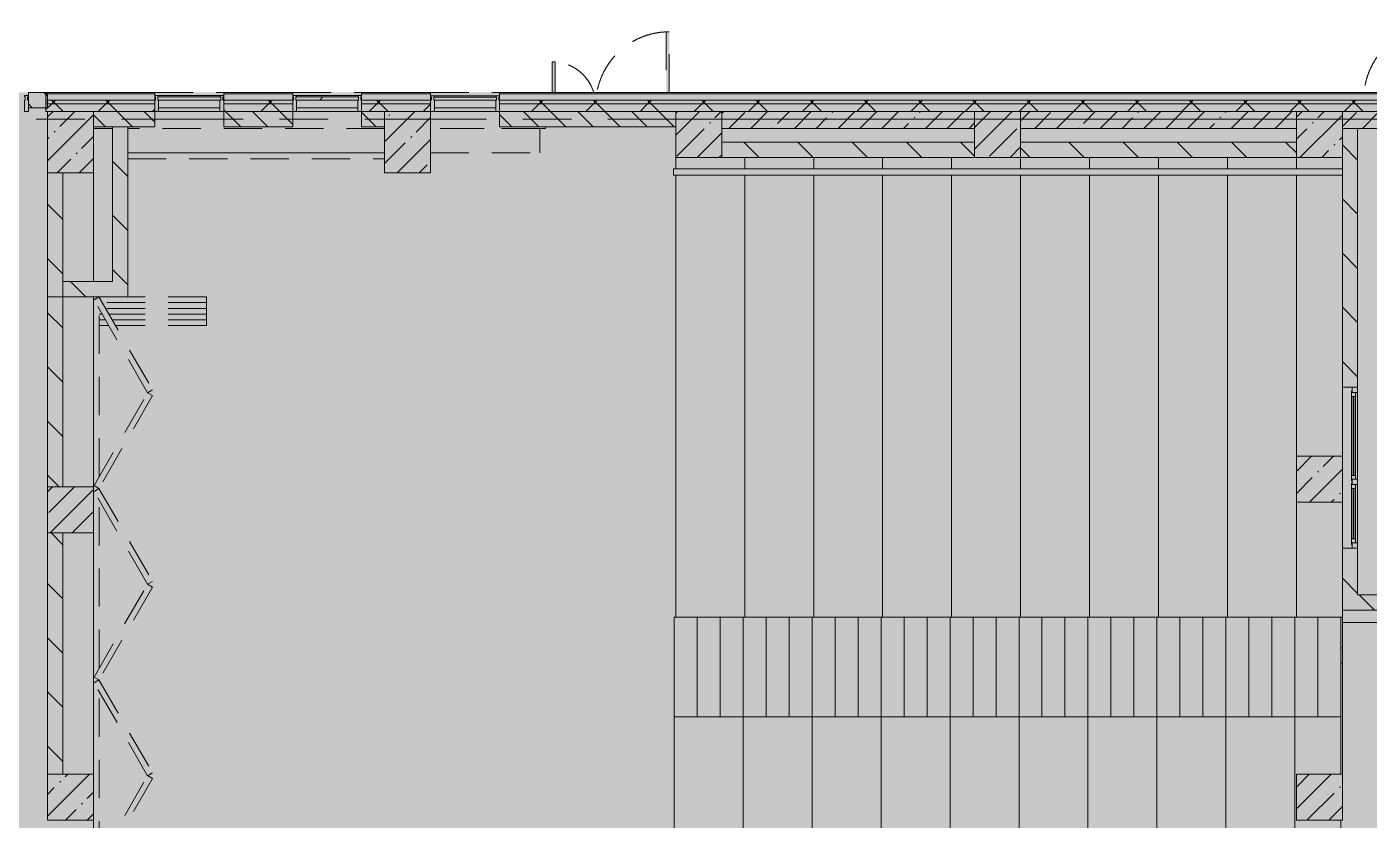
# Model space of a CAD drawing. Header units: millimetres. Extents: x -2911 to 185522, y -8553 to 29000.
# Drawn here: x 71953 to 89472, y 17850 to 28205 of the extents above; entities that cross this region are included whole.
import ezdxf

# ---------------------------------------------------------------- set-up
doc = ezdxf.new("R2010")
doc.units = ezdxf.units.MM
doc.linetypes.add('200_ШТРИХ__ш1_п0_6_', pattern=[800, 500, -300])
doc.linetypes.add('Осевая', pattern=[3175, 635, -476.25, 1587.5, -476.25])
doc.layers.add('A-DETL-GENF-1', color=7, linetype='Continuous', lineweight=9, true_color=0xc0c0c0, transparency=0.4)
for name, color, linetype, lineweight in [('A-DETL-MBND-1', 7, '200_ШТРИХ__ш1_п0_6_', 9), ('A-GLAZ-CURT-3', 7, 'Continuous', 5), ('A-WALL-4', 7, 'Continuous', 5), ('I-WALL-3', 7, 'Continuous', 5), ('S-COLS-2', 7, 'Continuous', 5), ('Оси', 7, 'Continuous', 9), ('Оси-2', 7, 'Осевая', 9)]:
    doc.layers.add(name, color=color, linetype=linetype, lineweight=lineweight)
for name, color, linetype, lineweight, true_color in [('A-FLOR-1', 7, 'Continuous', 5, 0xb7b7b7), ('A-GLAZ-3', 7, 'Continuous', 5, 0x737373), ('A-GLAZ-CURT-2', 7, 'Continuous', 5, 0x737373), ('A-GLAZ-CWMG-2', 7, 'Continuous', 5, 0x737373), ('A-WALL-5', 7, 'Continuous', 9, 0x737373), ('A-WALL-6', 7, 'Continuous', 5, 0x737373), ('I-WALL-4', 7, 'Continuous', 5, 0x737373), ('S-COLS-1', 7, 'Continuous', 5, 0x737373), ('S-STRS-4', 7, 'Continuous', 5, 0x737373)]:
    doc.layers.add(name, color=color, linetype=linetype, lineweight=lineweight, true_color=true_color)
pattern_1 = [(45, (58512.3, 0), (-353.5534, 353.5534), []), (135, (58512.3, 0), (-353.5534, -353.5534), [])]
pattern_2 = [(135, (58512.32, 0), (-176.7767, -176.7767), [])]
pattern_3 = [(135, (58512.3, 0), (-353.5534, -353.5534), [])]

# ---------------------------------------------------------------- blocks, each defined once
blk = doc.blocks.new('BSC_Колонна _Прямоугольная - 600х800-24078684-2_7_1_птичка')
at = {"layer": 'S-COLS-2'}
h = blk.add_hatch(dxfattribs=at)
h.set_pattern_fill('FP_84', color=256, style=0, pattern_type=2)
h.set_pattern_definition([(45, (-14010, -26700), (-285.123, 285.123), []), (45, (-13724.88, -26700), (-285.123, 285.123), [504.031, -100.806, 16.764, -84.042])])
h.paths.add_polyline_path([(300, -400), (300, 400), (-300, 400), (-300, -400)])
at = {"layer": 'S-COLS-1'}
for p, q in [((300, 400), (-300, 400)), ((-300, 400), (-300, -400)), ((300, -400), (300, 400)), ((-300, -400), (300, -400))]:
    blk.add_line(p, q, dxfattribs=at)
blk = doc.blocks.new('BSC_Колонна _Прямоугольная - 600х600-23295697-2_7_1_птичка')
at = {"layer": 'S-COLS-2'}
h = blk.add_hatch(dxfattribs=at)
h.set_pattern_fill('FP_87', color=256, style=0, pattern_type=2)
h.set_pattern_definition([(45, (-14010, -18150), (-285.123, 285.123), []), (45, (-13724.88, -18150), (-285.123, 285.123), [504.031, -100.806, 16.764, -84.042])])
h.paths.add_polyline_path([(-300, -300), (300, -300), (300, 300), (-300, 300), (-300, -26)])
at = {"layer": 'S-COLS-1'}
for p, q in [((300, 300), (-300, 300)), ((-300, 300), (-300, -300)), ((300, -300), (300, 300)), ((-300, -300), (300, -300))]:
    blk.add_line(p, q, dxfattribs=at)
blk = doc.blocks.new('BSC_Колонна _Прямоугольная - 600х600-V79-2_7_1_птичка')
at = {"layer": 'S-COLS-2'}
h = blk.add_hatch(dxfattribs=at)
h.set_pattern_fill('FP_88', color=256, style=0, pattern_type=2)
h.set_pattern_definition([(45, (-14010, -21900), (-285.123, 285.123), []), (45, (-13724.88, -21900), (-285.123, 285.123), [504.031, -100.806, 16.764, -84.042])])
h.paths.add_polyline_path([(-300, -300), (300, -300), (300, 300), (-300, 300)])
at = {"layer": 'S-COLS-1'}
for p, q in [((300, 300), (-300, 300)), ((-300, 300), (-300, -300)), ((300, -300), (300, 300)), ((-300, -300), (300, -300))]:
    blk.add_line(p, q, dxfattribs=at)
blk = doc.blocks.new('BSC_Колонна _Прямоугольная - 600х600-V81-2_7_1_птичка')
at = {"layer": 'S-COLS-2'}
h = blk.add_hatch(dxfattribs=at)
h.set_pattern_fill('FP_90', color=256, style=0, pattern_type=2)
h.set_pattern_definition([(45, (-26110, -26800), (-285.123, 285.123), []), (45, (-25824.88, -26800), (-285.123, 285.123), [504.031, -100.806, 16.764, -84.042])])
h.paths.add_polyline_path([(-300, -300), (300, -300), (300, 300), (-300, 300)])
at = {"layer": 'S-COLS-1'}
for p, q in [((300, 300), (-300, 300)), ((-300, 300), (-300, -300)), ((300, -300), (300, 300)), ((-300, -300), (300, -300))]:
    blk.add_line(p, q, dxfattribs=at)
blk = doc.blocks.new('Прямоугольный импост - Импост структурный с накладкой - 190мм-22856075-2_7_1_птичка')
at = {"layer": 'A-GLAZ-CWMG-2'}
for p, q in [((0, 190), (-50, 190)), ((-50, 190), (-50, 40)), ((0, 40), (0, 190)), ((-50, 40), (-40, 40)), ((-40, 0), (-50, 0)), ((-50, 0), (-50, -17)), ((-40, 40), (-40, 0)), ((-10, 0), (-10, 40)), ((-10, 40), (0, 40)), ((0, 0), (-10, 0)), ((0, -17), (0, 0)), ((-50, -17), (0, -17))]:
    blk.add_line(p, q, dxfattribs=at)
blk = doc.blocks.new('Прямоугольный импост - Импост структурный с накладкой - 190мм-V85-2_7_1_птичка')
at = {"layer": 'A-GLAZ-CWMG-2'}
for p, q in [((0, 190), (-50, 190)), ((-50, 190), (-50, 40)), ((0, 40), (0, 188)), ((-50, 40), (-40, 40)), ((-40, 0), (-50, 0)), ((-50, 0), (-50, -17)), ((-40, 40), (-40, 0)), ((-10, 0), (-10, 40)), ((-10, 40), (0, 40)), ((0, 0), (-10, 0)), ((0, -17), (0, 0)), ((-50, -17), (0, -17))]:
    blk.add_line(p, q, dxfattribs=at)
blk = doc.blocks.new('Прямоугольный импост - Импост структурный с накладкой - 190мм-22856073-2_7_1_птичка')
at = {"layer": 'A-GLAZ-CWMG-2'}
for p, q in [((-50, 40), (-50, 190)), ((-50, 190), (0, 190)), ((0, 190), (0, 40)), ((-40, 40), (-50, 40)), ((-50, -17), (-50, 0)), ((-50, 0), (-40, 0)), ((-40, 0), (-40, 40)), ((-10, 40), (-10, 0)), ((0, 40), (-10, 40)), ((-10, 0), (0, 0)), ((0, 0), (0, -17)), ((0, -17), (-50, -17))]:
    blk.add_line(p, q, dxfattribs=at)
blk = doc.blocks.new('Системная панель - Стекло - 40мм-V102-2_7_1_птичка')
at = {"layer": 'A-GLAZ-CURT-3'}
h = blk.add_hatch(dxfattribs=at)
h.set_pattern_fill('FP_118', color=256, style=0, pattern_type=2)
h.set_pattern_definition([(45, (-17860.3, -26790), (-1414.21, 1414.21), [1000, -3000]), (45, (-18860.3, -27290), (-1414.21, 1414.21), [3000, -1000]), (45, (-16860.3, -27790), (-1414.21, 1414.21), [1000, -3000])])
h.paths.add_polyline_path([(-410, -40), (410, -40), (410, 0), (-410, 0)])
at = {"layer": 'A-GLAZ-CURT-2'}
for p, q in [((410, 0), (-410, 0)), ((-410, 0), (-410, -40)), ((-410, -40), (410, -40)), ((410, -40), (410, 0))]:
    blk.add_line(p, q, dxfattribs=at)
blk = doc.blocks.new('Системная панель - Стекло - 40мм-V103-2_7_1_птичка')
at = {"layer": 'A-GLAZ-CURT-2'}
for p, q in [((410, 0), (-410, 0)), ((-410, 0), (-410, -40)), ((-410, -40), (410, -40)), ((410, -40), (410, 0))]:
    blk.add_line(p, q, dxfattribs=at)
blk = doc.blocks.new('BSC_Колонна _Прямоугольная - 600х600-V114-2_7_1_птичка')
at = {"layer": 'S-COLS-2'}
h = blk.add_hatch(dxfattribs=at)
h.set_pattern_fill('FP_127', color=256, style=0, pattern_type=2)
h.set_pattern_definition([(45, (-30310, -26800), (-285.123, 285.123), []), (45, (-30024.88, -26800), (-285.123, 285.123), [504.031, -100.806, 16.764, -84.042])])
h.paths.add_polyline_path([(-300, -300), (300, -300), (300, 300), (-300, 300)])
at = {"layer": 'S-COLS-1'}
for p, q in [((300, 300), (-300, 300)), ((-300, 300), (-300, -300)), ((300, -300), (300, 300)), ((-300, -300), (300, -300))]:
    blk.add_line(p, q, dxfattribs=at)
blk = doc.blocks.new('Прямоугольный импост - Импост структурный с накладкой - 160мм Темный-33186089-2_7_1_птичка')
at = {"layer": 'A-GLAZ-CWMG-2'}
for p, q in [((16960, 27307), (17760, 27307)), ((16960, 27150), (17760, 27150))]:
    blk.add_line(p, q, dxfattribs=at)
blk = doc.blocks.new('DOR__перегородка__Прямоугольная - ТП-2_ Вн_ДПГ_9480х4200h_2-23998078-2_7_1_птичка')
at = {"layer": 'A-DETL-MBND-1'}
for p, q in [((3, -75), (1987, -75)), ((1982, -72), (2019, -7)), ((3194, -772), (1982, -72)), ((2019, -7), (3231, -707)), ((2137, -75), (4324, -75)), ((3230, -707), (4443, -7)), ((4480, -72), (3268, -772)), ((4443, -7), (4480, -72)), ((4474, -75), (4487, -75)), ((4481, -72), (4518, -7)), ((5693, -772), (4481, -72)), ((4518, -7), (5731, -707)), ((4637, -75), (6824, -75)), ((5730, -707), (6942, -7)), ((6980, -72), (5767, -772)), ((6942, -7), (6980, -72)), ((6974, -75), (6985, -75)), ((6979, -72), (7017, -7)), ((8192, -772), (6979, -72)), ((7017, -7), (8229, -707)), ((7135, -75), (9323, -75)), ((8229, -707), (9441, -7)), ((9479, -72), (8267, -772)), ((9105, -201), (9105, -75)), ((9180, -158), (9180, -75)), ((9255, -114), (9255, -75)), ((9330, -1474), (9330, -158)), ((9405, -1474), (9405, -114)), ((9441, -7), (9479, -72)), ((9473, -75), (9480, -75)), ((9105, -1474), (9105, -288)), ((9180, -1474), (9180, -244)), ((9255, -1474), (9255, -201)), ((9480, -1474), (9480, -450)), ((3231, -707), (3194, -772)), ((3268, -772), (3230, -707)), ((5731, -707), (5693, -772)), ((5767, -772), (5730, -707)), ((8229, -707), (8192, -772)), ((8267, -772), (8229, -707)), ((9105, -1474), (9480, -1474))]:
    blk.add_line(p, q, dxfattribs=at)
blk = doc.blocks.new('BSC_Колонна _Прямоугольная - 600х600-V133-2_7_1_птичка')
at = {"layer": 'S-COLS-2'}
h = blk.add_hatch(dxfattribs=at)
h.set_pattern_fill('FP_140', color=256, style=0, pattern_type=2)
h.set_pattern_definition([(45, (-22210, -26800), (-285.123, 285.123), []), (45, (-21924.88, -26800), (-285.123, 285.123), [504.031, -100.806, 16.764, -84.042])])
h.paths.add_polyline_path([(-300, -300), (300, -300), (300, 300), (-300, 300)])
at = {"layer": 'S-COLS-1'}
for p, q in [((300, 300), (-300, 300)), ((-300, 300), (-300, -300)), ((300, -300), (300, 300)), ((-300, -300), (300, -300))]:
    blk.add_line(p, q, dxfattribs=at)
blk = doc.blocks.new('Перекрытия 3 - Перекрытия 4-20977624-2_7_1_птичка')
at = {"layer": 'S-STRS-4'}
for p, q in [((21910, 26500), (21910, 26351)), ((22810, 26351), (22810, 26500)), ((23710, 26351), (23710, 26500)), ((24610, 26351), (24610, 26500)), ((25510, 26351), (25510, 26500)), ((26410, 26351), (26410, 26500)), ((27310, 26351), (27310, 26500)), ((28210, 26351), (28210, 26500)), ((29110, 26351), (29110, 26500)), ((30010, 26351), (30010, 26500)), ((21910, 26270), (21910, 20500)), ((22810, 20500), (22810, 26270)), ((23710, 20500), (23710, 26270)), ((24610, 20500), (24610, 26270)), ((25510, 20500), (25510, 26270)), ((26410, 20500), (26410, 26270)), ((27310, 20500), (27310, 26270)), ((28210, 20500), (28210, 26270)), ((29110, 20500), (29110, 26270)), ((30010, 22600), (30010, 26270)), ((30010, 20500), (30010, 22000)), ((22490, 20500), (21910, 20500)), ((23390, 20500), (22810, 20500)), ((24290, 20500), (23710, 20500)), ((25190, 20500), (24610, 20500)), ((26090, 20500), (25510, 20500)), ((26990, 20500), (26410, 20500)), ((27890, 20500), (27310, 20500)), ((28790, 20500), (28210, 20500)), ((29690, 20500), (29110, 20500)), ((30610, 20500), (30010, 20500))]:
    blk.add_line(p, q, dxfattribs=at)
blk = doc.blocks.new('110_Дверь_СКБ_1Ст_Наружная - ДН-2д_л__ Дверь из подвала ЛК _900 мм в свету_ 3300 фрамуга метал-22954314-2_7_1_птичка')
at = {"layer": 'A-DETL-MBND-1'}
blk.add_hatch(color=256, dxfattribs=at).paths.add_polyline_path([(489.5, 115), (489.5, 970), (449.5, 970), (449.5, 115)])
for p, q in [((489.5, 970), (449.5, 970)), ((449.5, 970), (449.5, 115)), ((489.5, 115), (489.5, 970))]:
    blk.add_line(p, q, dxfattribs=at)
blk.add_arc((489.5, 30), 940, 90, 174.73278, dxfattribs=at)
blk = doc.blocks.new('120_Окно_СКБ_2Ст - 120_Окно_СКБ_2Ст 2100х1800 _мал створка справа_-24235684-2_7_1_птичка')
at = {"layer": 'A-GLAZ-3'}
for p, q in [((-1050, 30), (-1050, 100)), ((-1050, 100), (-980, 100)), ((1050, 100), (-1050, 100)), ((-980, 30), (-1050, 30)), ((-1050, 30), (-1000, 30)), ((-980, 30), (-1000, 30)), ((-1000, 30), (-1000, 20)), ((-1000, 20), (170, 20)), ((170, 20), (-1000, 20)), ((-980, 100), (-980, 30)), ((150, 70), (-980, 70)), ((-980, 70), (-980, 30)), ((-930, 20), (-930, 70)), ((-930, 50), (100, 50)), ((100, 40), (-930, 40)), ((100, 20), (100, 70)), ((150, 30), (150, 100)), ((150, 100), (220, 100)), ((150, 30), (150, 70)), ((220, 30), (150, 30)), ((170, 30), (150, 30)), ((170, 30), (200, 30)), ((170, 20), (170, 30)), ((220, 30), (200, 30)), ((200, 30), (200, 20)), ((200, 20), (1000, 20)), ((1000, 20), (200, 20)), ((220, 100), (220, 30)), ((980, 70), (220, 70)), ((220, 70), (220, 30)), ((270, 20), (270, 70)), ((270, 50), (930, 50)), ((930, 40), (270, 40)), ((930, 20), (930, 70)), ((980, 30), (980, 100)), ((980, 100), (1050, 100)), ((980, 30), (980, 70)), ((1050, 30), (980, 30)), ((1000, 30), (980, 30)), ((1000, 30), (1050, 30)), ((1000, 20), (1000, 30)), ((1050, 100), (1050, 30))]:
    blk.add_line(p, q, dxfattribs=at)
blk = doc.blocks.new('BSC_Колонна _Прямоугольная - 600х800-V178-2_7_1_птичка')
at = {"layer": 'S-COLS-2'}
h = blk.add_hatch(dxfattribs=at)
h.set_pattern_fill('FP_182', color=256, style=0, pattern_type=2)
h.set_pattern_definition([(45, (-18410.26, -26700), (-285.123, 285.123), []), (45, (-18125.13, -26700), (-285.123, 285.123), [504.031, -100.806, 16.764, -84.042])])
h.paths.add_polyline_path([(-300, -400), (300, -400), (300, 400), (-300, 400)])
at = {"layer": 'S-COLS-1'}
for p, q in [((300, 400), (-300, 400)), ((-300, 400), (-300, -400)), ((300, -400), (300, 400)), ((-300, -400), (300, -400))]:
    blk.add_line(p, q, dxfattribs=at)
blk = doc.blocks.new('110_Дверь_СКБ_2Ст_Наружная - ДН-1_л_ Двухстворчатая 1450 х3300 _h_ в свету с верхним остеклением-23567691-2_7_1_птичка')
at = {"layer": 'A-DETL-MBND-1'}
for points in [[(784.5, 125), (784.5, 915), (744.5, 915), (744.5, 125)], [(-705.5, 125), (-705.5, 525), (-745.5, 525), (-745.5, 125)]]:
    blk.add_hatch(color=256, dxfattribs=at).paths.add_polyline_path(points)
for p, q in [((784.5, 915), (744.5, 915)), ((744.5, 915), (744.5, 125)), ((784.5, 125), (784.5, 915)), ((-745.5, 525), (-745.5, 125)), ((-705.5, 525), (-745.5, 525)), ((-705.5, 125), (-705.5, 525))]:
    blk.add_line(p, q, dxfattribs=at)
for centre, radius, start, end in [((784.5, -45), 960, 90, 169.73704), ((-745.5, -45), 570, 17.53545, 90)]:
    blk.add_arc(centre, radius, start, end, dxfattribs=at)
blk = doc.blocks.new('Системная панель - Стекло - 40мм-V191-2_7_1_птичка')
at = {"layer": 'A-GLAZ-CURT-2'}
for p, q in [((410, 0), (-410, 0)), ((-410, 0), (-410, -40)), ((-410, -40), (410, -40)), ((410, -40), (410, 0))]:
    blk.add_line(p, q, dxfattribs=at)
blk = doc.blocks.new('Перекрытия 2 - Перекрытия 4-32990152-2_7_1_птичка')
at = {"layer": 'S-STRS-4'}
for p, q in [((21910, 19180), (22510, 19180)), ((21910, 19180), (21910, 15411)), ((22810, 19180), (23410, 19180)), ((22810, 15411), (22810, 19180)), ((23710, 19180), (24310, 19180)), ((23710, 15411), (23710, 19180)), ((24610, 19180), (25210, 19180)), ((24610, 15411), (24610, 19180)), ((25510, 19180), (26110, 19180)), ((25510, 15411), (25510, 19180)), ((26410, 19180), (27010, 19180)), ((26410, 15411), (26410, 19180)), ((27310, 19180), (27910, 19180)), ((27310, 15411), (27310, 19180)), ((28210, 19180), (28810, 19180)), ((28210, 15411), (28210, 19180)), ((29110, 19180), (29710, 19180)), ((29110, 15411), (29110, 19180)), ((30010, 19180), (30610, 19180)), ((30010, 15411), (30010, 19180)), ((30610, 18430), (30610, 19180)), ((30610, 15411), (30610, 17830)), ((21910, 15330), (21910, 15200)), ((22810, 15200), (22810, 15330)), ((23710, 15200), (23710, 15330)), ((24610, 15200), (24610, 15330)), ((25510, 15200), (25510, 15330)), ((26410, 15200), (26410, 15330)), ((27310, 15200), (27310, 15330)), ((28210, 15200), (28210, 15330)), ((29110, 15200), (29110, 15330)), ((30010, 15200), (30010, 15330)), ((30610, 15200), (30610, 15330)), ((22810, 15200), (21910, 15200)), ((23710, 15200), (22810, 15200)), ((24610, 15200), (23710, 15200)), ((25510, 15200), (24610, 15200)), ((26410, 15200), (25510, 15200)), ((27310, 15200), (26410, 15200)), ((28210, 15200), (27310, 15200)), ((29110, 15200), (28210, 15200)), ((30010, 15200), (29110, 15200)), ((30610, 15200), (30010, 15200))]:
    blk.add_line(p, q, dxfattribs=at)
blk = doc.blocks.new('Стены наклон_ амфитеатр1 - Стены наклон_ амфитеатр-33007412-2_7_1_птичка')
at = {"layer": 'A-WALL-6'}
for p, q in [((21879, 26351), (21879, 26270)), ((30610, 26351), (21879, 26351)), ((30610, 26270), (30610, 26351)), ((21879, 26270), (30610, 26270))]:
    blk.add_line(p, q, dxfattribs=at)
blk = doc.blocks.new('Зашивка приборов отопления12 - Зашивка приборов отопления-33278990-2_7_1_птичка')
at = {"layer": 'A-DETL-MBND-1'}
for p, q in [((37640, 23400), (34290, 23400)), ((34290, 23079), (37640, 23079)), ((37640, 23079), (34290, 23079)), ((34290, 23004), (37640, 23004))]:
    blk.add_line(p, q, dxfattribs=at)
blk = doc.blocks.new('Зашивка приборов отопления13 - Зашивка приборов отопления-33279120-2_7_1_птичка')
at = {"layer": 'A-DETL-MBND-1'}
for p, q in [((20136, 26880), (18710, 26880)), ((20136, 26560), (20136, 26880)), ((18710, 26560), (20136, 26560))]:
    blk.add_line(p, q, dxfattribs=at)
blk = doc.blocks.new('BSC_Колонна _Прямоугольная - 600х600-V232-2_7_1_птичка')
at = {"layer": 'S-COLS-2'}
h = blk.add_hatch(dxfattribs=at)
h.set_pattern_fill('FP_204', color=256, style=0, pattern_type=2)
h.set_pattern_definition([(45, (-30310, -18150), (-285.123, 285.123), []), (45, (-30024.88, -18150), (-285.123, 285.123), [504.031, -100.806, 16.764, -84.042])])
h.paths.add_polyline_path([(-300, -300), (300, -300), (300, 300), (-300, 300)])
at = {"layer": 'S-COLS-1'}
for p, q in [((300, 300), (-300, 300)), ((-300, 300), (-300, -300)), ((300, -300), (300, 300)), ((-300, -300), (300, -300))]:
    blk.add_line(p, q, dxfattribs=at)
blk = doc.blocks.new('BSC_Колонна _Прямоугольная - 600х600-V233-2_7_1_птичка')
at = {"layer": 'S-COLS-2'}
h = blk.add_hatch(dxfattribs=at)
h.set_pattern_fill('FP_205', color=256, style=0, pattern_type=2)
h.set_pattern_definition([(45, (-30310, -22300), (-285.123, 285.123), []), (45, (-30024.88, -22300), (-285.123, 285.123), [504.031, -100.806, 16.764, -84.042])])
h.paths.add_polyline_path([(-300, -300), (300, -300), (300, 300), (-300, 300)])
at = {"layer": 'S-COLS-1'}
for p, q in [((300, 300), (-300, 300)), ((-300, 300), (-300, -300)), ((300, -300), (300, 300)), ((-300, -300), (300, -300))]:
    blk.add_line(p, q, dxfattribs=at)

msp = doc.modelspace()

# ---------------------------------------------------------------- hatches: boundary and pattern name
at = {"layer": 'A-DETL-GENF-1'}
msp.add_hatch(color=256, dxfattribs=at).paths.add_polyline_path([(91687.3379, -280), (97272.3157, -280), (97272.3157, 23777.7217), (92372.3157, 23777.7217), (92372.3157, 27350), (62364.3157, 27350), (62364.3157, 15358), (58244.3157, 15358), (58244.3157, -280), (90759.8178, -280)])
at = {"layer": 'A-WALL-4'}
h = msp.add_hatch(dxfattribs=at)
h.set_pattern_fill('FP_95', color=256, style=0, pattern_type=2)
h.set_pattern_definition(pattern_2)
h.paths.add_polyline_path([(72209.4173, 27150), (72222.3157, 27150), (72222.3157, 27350), (71972.5722, 27350), (71972.5722, 27150)])
h.paths.add_polyline_path([(62572.3157, 27150), (62622.3157, 27150), (62622.3157, 27350), (62572.3157, 27350), (62572.3157, 27325.2388)])
h = msp.add_hatch(dxfattribs=at)
h.set_pattern_fill('FP_85', color=256, style=0, pattern_type=2)
h.set_pattern_definition(pattern_1)
h.paths.add_polyline_path([(92222.3157, 27200), (92222.3157, 27250), (78122.5724, 27250), (78122.5724, 27200), (92151.0979, 27200)])
h.paths.add_polyline_path([(74522.5722, 27200), (75422.5723, 27200), (75422.5723, 27250), (74522.5722, 27250)])
h.paths.add_polyline_path([(73136.9373, 27200), (73622.5722, 27200), (73622.5722, 27250), (72201.3157, 27250), (72201.3157, 27200), (72209.4173, 27200)])
h.paths.add_polyline_path([(76322.5723, 27200), (77222.5724, 27200), (77222.5724, 27250), (76322.5723, 27250)])
h = msp.add_hatch(dxfattribs=at)
h.set_pattern_fill('FP_85', color=256, style=0, pattern_type=2)
h.set_pattern_definition(pattern_1)
h.paths.add_polyline_path([(91687.3379, 27100), (92122.3157, 27100), (92122.3157, 27200), (78122.5724, 27200), (78122.5724, 27100), (90759.8178, 27100)])
h.paths.add_polyline_path([(72822.3157, 27100), (73622.5722, 27100), (73622.5722, 27200), (72201.3157, 27200), (72201.3157, 27100), (72222.3157, 27100)])
h.paths.add_polyline_path([(74522.5722, 27100), (75422.5723, 27100), (75422.5723, 27200), (74522.5722, 27200)])
h.paths.add_polyline_path([(76622.5723, 27100), (77222.5723, 27100), (77222.5724, 27200), (76322.5723, 27200), (76322.5723, 27100)])
h = msp.add_hatch(dxfattribs=at)
h.set_pattern_fill('FP_95', color=256, style=0, pattern_type=2)
h.set_pattern_definition(pattern_2)
h.paths.add_polyline_path([(79629.5775, 26899.9999), (80422.3157, 26899.9999), (80422.3157, 27099.9999), (78122.5724, 27099.9999), (78122.5724, 26899.9999)])
h.paths.add_polyline_path([(72822.3157, 26899.9999), (73622.5722, 26899.9999), (73622.5722, 27099.9999), (72822.3157, 27099.9999), (72822.3157, 26987.7192)])
h.paths.add_polyline_path([(76322.5723, 26899.9999), (76622.5723, 26899.9999), (76622.5723, 27099.9999), (76322.5723, 27099.9999)])
h.paths.add_polyline_path([(74522.5722, 26899.9999), (75422.5723, 26899.9999), (75422.5723, 27099.9999), (74522.5722, 27099.9999)])
at = {"layer": 'I-WALL-3'}
h = msp.add_hatch(dxfattribs=at)
h.set_pattern_fill('FP_93', color=256, style=0, pattern_type=2)
h.set_pattern_definition([(45, (58512.3, 0), (-285.123, 285.123), []), (45, (58797.44, 0), (-285.123, 285.123), [504.031, -100.806, 16.764, -84.042])])
h.paths.add_polyline_path([(91522.3157, 26879.9999), (91522.3157, 27099.9999), (89122.3157, 27099.9999), (89122.3157, 26879.9999), (90759.8178, 26879.9999)])
h.paths.add_polyline_path([(88522.3157, 26879.9999), (88522.3157, 27099.9999), (84922.3157, 27099.9999), (84922.3157, 26879.9999)])
h.paths.add_polyline_path([(84322.3157, 26879.9999), (84322.3157, 27099.9999), (81022.3157, 27099.9999), (81022.3157, 26879.9999), (81484.6175, 26879.9999)])
h = msp.add_hatch(dxfattribs=at)
h.set_pattern_fill('FP_96', color=256, style=0, pattern_type=2)
h.set_pattern_definition(pattern_3)
h.paths.add_polyline_path([(73272.3157, 24679.9999), (73272.3157, 26899.9999), (73072.3157, 26899.9999), (73072.3157, 24679.9999)])
h = msp.add_hatch(dxfattribs=at)
h.set_pattern_fill('FP_96', color=256, style=0, pattern_type=2)
h.set_pattern_definition(pattern_3)
h.paths.add_polyline_path([(89322.3157, 20790), (89322.3157, 21400), (89122.3157, 21400), (89122.3157, 20790)])
h.paths.add_polyline_path([(89322.3157, 23500), (89322.3157, 26879.9999), (89122.3157, 26879.9999), (89122.3157, 23500)])
h = msp.add_hatch(dxfattribs=at)
h.set_pattern_fill('FP_96', color=256, style=0, pattern_type=2)
h.set_pattern_definition(pattern_3)
h.paths.add_polyline_path([(84322.3157, 26499.9999), (84322.3157, 26699.9999), (81022.3157, 26699.9999), (81022.3157, 26499.9999), (81484.6175, 26499.9999)])
h = msp.add_hatch(dxfattribs=at)
h.set_pattern_fill('FP_96', color=256, style=0, pattern_type=2)
h.set_pattern_definition(pattern_3)
h.paths.add_polyline_path([(88522.3157, 26499.9999), (88522.3157, 26699.9999), (84922.3157, 26699.9999), (84922.3157, 26499.9999)])
h = msp.add_hatch(dxfattribs=at)
h.set_pattern_fill('FP_96', color=256, style=0, pattern_type=2)
h.set_pattern_definition(pattern_3)
h.paths.add_polyline_path([(72422.5722, 24679.9999), (72422.5722, 26299.9999), (72222.5722, 26299.9999), (72222.5722, 24679.9999)])
h = msp.add_hatch(dxfattribs=at)
h.set_pattern_fill('FP_96', color=256, style=0, pattern_type=2)
h.set_pattern_definition(pattern_3)
h.paths.add_polyline_path([(72222.5722, 15200), (72422.5722, 15200), (72422.5722, 17850.0001), (72222.5722, 17850.0001), (72222.5722, 15848.6213)])
h.paths.add_polyline_path([(72222.5722, 18450.0001), (72422.5722, 18450.0001), (72422.5722, 21600), (72222.5722, 21600), (72222.5722, 20476.2168)])
h.paths.add_polyline_path([(72222.5722, 22200), (72422.5722, 22200), (72422.5722, 26299.9999), (72222.5722, 26299.9999), (72222.5722, 25103.8124)])
h = msp.add_hatch(dxfattribs=at)
h.set_pattern_fill('FP_96', color=256, style=0, pattern_type=2)
h.set_pattern_definition(pattern_3)
h.paths.add_polyline_path([(73072.3157, 24679.9999), (73072.3157, 24879.9999), (72422.5722, 24879.9999), (72422.5722, 24679.9999)])
h = msp.add_hatch(dxfattribs=at)
h.set_pattern_fill('FP_96', color=256, style=0, pattern_type=2)
h.set_pattern_definition(pattern_3)
h.paths.add_polyline_path([(91922.3157, 20590), (91922.3157, 20790), (89122.3157, 20790), (89122.3157, 20590), (90759.8178, 20590)])

# ---------------------------------------------------------------- linework, layer by layer
at = {"layer": 'A-DETL-MBND-1'}
for p, q in [((73622.5722, 27350), (74522.5722, 27350)), ((75422.5723, 27350), (76322.5723, 27350)), ((77222.5724, 27350), (78122.5724, 27350)), ((74472.5722, 27100), (73672.5722, 27100)), ((73672.5722, 27099.9999), (74472.5722, 27099.9999)), ((76272.5723, 27100), (75472.5723, 27100)), ((75472.5723, 27099.9999), (76272.5723, 27099.9999)), ((78072.6867, 27100), (77272.1151, 27100)), ((77272.1151, 27099.9999), (78072.6867, 27099.9999)), ((73072.3157, 26879.9999), (72822.3157, 26879.9999)), ((76622.5723, 26879.9999), (73272.3157, 26879.9999)), ((78722.3157, 26879.9999), (77222.5723, 26879.9999)), ((78722.3157, 26899.9999), (78722.3157, 26879.9999)), ((89102.3157, 20100), (89122.3157, 20100)), ((89122.3157, 19900), (89102.3157, 19900))]:
    msp.add_line(p, q, dxfattribs=at)
at = {"layer": 'A-FLOR-1'}
for p, q in [((72822.5723, 24879.9999), (72822.5723, 26499.9999)), ((72822.5723, 15200), (72822.5723, 24679.9999)), ((89122.3157, 20590), (89122.3157, 18450.0001)), ((91772.3157, 20429), (89122.3157, 20429))]:
    msp.add_line(p, q, dxfattribs=at)
at = {"layer": 'A-WALL-5'}
for p, q in [((73622.5722, 27330), (72201.3157, 27330)), ((73622.5722, 27250), (72201.3157, 27250)), ((73622.5722, 27200), (72201.3157, 27200)), ((75422.5723, 27330), (74522.5722, 27330)), ((75422.5723, 27250), (74522.5722, 27250)), ((75422.5723, 27200), (74522.5722, 27200)), ((77222.5724, 27330), (76322.5723, 27330)), ((77222.5724, 27250), (76322.5723, 27250)), ((77222.5724, 27200), (76322.5723, 27200)), ((92352.3157, 27330), (78122.5724, 27330)), ((92272.3157, 27250), (78122.5724, 27250)), ((92222.3157, 27200), (78122.5724, 27200)), ((73622.5722, 27099.9999), (72822.3157, 27099.9999)), ((75422.5723, 27099.9999), (74522.5722, 27099.9999)), ((76622.5723, 27099.9999), (76322.5723, 27099.9999)), ((80422.3157, 27099.9999), (78122.5724, 27099.9999)), ((84322.3157, 27099.9999), (81022.3157, 27099.9999)), ((88522.3157, 27099.9999), (84922.3157, 27099.9999)), ((91522.3157, 27099.9999), (89122.3157, 27099.9999)), ((73272.3157, 26899.9999), (73072.3157, 26899.9999)), ((89322.3157, 26879.9999), (89122.3157, 26879.9999))]:
    msp.add_line(p, q, dxfattribs=at)
at = {"layer": 'A-WALL-6'}
for p, q in [((73622.5722, 27350), (71972.5722, 27350)), ((71972.5722, 27350), (71972.5722, 27150)), ((72201.3157, 27350), (72201.3157, 27100)), ((72222.3157, 27150), (72222.3157, 27350)), ((73622.5722, 27100), (73622.5722, 27350)), ((75422.5723, 27350), (74522.5722, 27350)), ((74522.5722, 27350), (74522.5722, 27100)), ((75422.5723, 27100), (75422.5723, 27350)), ((77222.5724, 27350), (76322.5723, 27350)), ((76322.5723, 27350), (76322.5723, 27100)), ((77222.5724, 27100), (77222.5724, 27350)), ((92372.3157, 27350), (78122.5724, 27350)), ((78122.5724, 27350), (78122.5724, 27100)), ((71972.5722, 27150), (72222.3157, 27150)), ((72201.3157, 27100), (72222.3157, 27100)), ((72822.3157, 27100), (73622.5722, 27100)), ((73622.5722, 26899.9999), (73622.5722, 27099.9999)), ((74522.5722, 27100), (75422.5723, 27100)), ((74522.5722, 27099.9999), (74522.5722, 26899.9999)), ((75422.5723, 26899.9999), (75422.5723, 27099.9999)), ((76322.5723, 27100), (76622.5723, 27100)), ((76322.5723, 27099.9999), (76322.5723, 26899.9999)), ((78122.5724, 27100), (80422.3157, 27100)), ((78122.5724, 27099.9999), (78122.5724, 26899.9999)), ((81022.3157, 27100), (84322.3157, 27100)), ((84922.3157, 27100), (88522.3157, 27100)), ((89122.3157, 27100), (92122.3157, 27100)), ((72822.3157, 26899.9999), (73072.3157, 26899.9999)), ((73272.3157, 26899.9999), (73622.5722, 26899.9999)), ((74522.5722, 26899.9999), (75422.5723, 26899.9999)), ((76322.5723, 26899.9999), (76622.5723, 26899.9999)), ((78122.5724, 26899.9999), (80422.3157, 26899.9999))]:
    msp.add_line(p, q, dxfattribs=at)
at = {"layer": 'I-WALL-4'}
for p, q in [((73072.3157, 26899.9999), (73072.3157, 24879.9999)), ((73272.3157, 24679.9999), (73272.3157, 26899.9999)), ((81022.3157, 26879.9999), (84322.3157, 26879.9999)), ((84922.3157, 26879.9999), (88522.3157, 26879.9999)), ((89322.3157, 26879.9999), (91522.3157, 26879.9999)), ((89322.3157, 20790), (89322.3157, 26879.9999)), ((84322.3157, 26699.9999), (81022.3157, 26699.9999)), ((88522.3157, 26699.9999), (84922.3157, 26699.9999)), ((81022.3157, 26499.9999), (84322.3157, 26499.9999)), ((84922.3157, 26499.9999), (88522.3157, 26499.9999)), ((89122.3157, 26499.9999), (89122.3157, 22600.0001)), ((72222.5722, 26299.9999), (72222.5722, 22200)), ((72422.5722, 22200), (72422.5722, 26299.9999)), ((73072.3157, 24879.9999), (72422.5722, 24879.9999)), ((72222.5722, 24679.9999), (73272.3157, 24679.9999)), ((89122.3157, 23500), (89322.3157, 23500)), ((89122.3157, 22000.0001), (89122.3157, 20590)), ((72222.5722, 21600), (72222.5722, 18450.0001)), ((72422.5722, 18450.0001), (72422.5722, 21600)), ((89322.3157, 21400), (89122.3157, 21400)), ((91922.3157, 20790), (89322.3157, 20790)), ((89122.3157, 20590), (91922.3157, 20590))]:
    msp.add_line(p, q, dxfattribs=at)
at = {"layer": 'S-STRS-4'}
for p, q in [((80402.3157, 20500), (80402.3157, 19200)), ((80402.3157, 20500), (80422.3157, 20500)), ((80402.3157, 20500), (80402.3157, 19200)), ((80702.3157, 20500), (80702.3157, 19200)), ((80702.3157, 20500), (80702.3157, 19200)), ((81002.3157, 20500), (81302.3157, 20500)), ((81002.3157, 20500), (81002.3157, 19200)), ((81002.3157, 20500), (81002.3157, 19200)), ((81302.3157, 20500), (81322.3157, 20500)), ((81302.3157, 20500), (81302.3157, 19200)), ((81302.3157, 20500), (81302.3157, 19200)), ((81602.3157, 20500), (81602.3157, 19200)), ((81602.3157, 20500), (81602.3157, 19200)), ((81902.3157, 20500), (82202.3157, 20500)), ((81902.3157, 20500), (81902.3157, 19200)), ((81902.3157, 20500), (81902.3157, 19200)), ((82202.3157, 20500), (82222.3157, 20500)), ((82202.3157, 20500), (82202.3157, 19200)), ((82202.3157, 20500), (82202.3157, 19200)), ((82502.3157, 20500), (82502.3157, 19200)), ((82502.3157, 20500), (82502.3157, 19200)), ((82802.3157, 20500), (83102.3157, 20500)), ((82802.3157, 20500), (82802.3157, 19200)), ((82802.3157, 20500), (82802.3157, 19200)), ((83102.3157, 20500), (83122.3157, 20500)), ((83102.3157, 20500), (83102.3157, 19200)), ((83102.3157, 20500), (83102.3157, 19200)), ((83402.3157, 20500), (83402.3157, 19200)), ((83402.3157, 20500), (83402.3157, 19200)), ((83702.3157, 20500), (84002.3157, 20500)), ((83702.3157, 20500), (83702.3157, 19200)), ((83702.3157, 20500), (83702.3157, 19200)), ((84002.3157, 20500), (84022.3157, 20500)), ((84002.3157, 20500), (84002.3157, 19200)), ((84002.3157, 20500), (84002.3157, 19200)), ((84302.3157, 20500), (84302.3157, 19200)), ((84302.3157, 20500), (84302.3157, 19200)), ((84602.3157, 20500), (84902.3157, 20500)), ((84602.3157, 20500), (84602.3157, 19200)), ((84602.3157, 20500), (84602.3157, 19200)), ((84902.3157, 20500), (84922.3157, 20500)), ((84902.3157, 20500), (84902.3157, 19200)), ((84902.3157, 20500), (84902.3157, 19200)), ((85202.3157, 20500), (85202.3157, 19200)), ((85202.3157, 20500), (85202.3157, 19200)), ((85502.3157, 20500), (85802.3157, 20500)), ((85502.3157, 20500), (85502.3157, 19200)), ((85502.3157, 20500), (85502.3157, 19200)), ((85802.3157, 20500), (85822.3157, 20500)), ((85802.3157, 20500), (85802.3157, 19200)), ((85802.3157, 20500), (85802.3157, 19200)), ((86102.3157, 20500), (86102.3157, 19200)), ((86102.3157, 20500), (86102.3157, 19200)), ((86402.3157, 20500), (86702.3157, 20500)), ((86402.3157, 20500), (86402.3157, 19200)), ((86402.3157, 20500), (86402.3157, 19200)), ((86702.3157, 20500), (86722.3157, 20500)), ((86702.3157, 20500), (86702.3157, 19200)), ((86702.3157, 20500), (86702.3157, 19200)), ((87002.3157, 20500), (87002.3157, 19200)), ((87002.3157, 20500), (87002.3157, 19200)), ((87302.3157, 20500), (87602.3157, 20500)), ((87302.3157, 20500), (87302.3157, 19200)), ((87302.3157, 20500), (87302.3157, 19200)), ((87602.3157, 20500), (87622.3157, 20500)), ((87602.3157, 20500), (87602.3157, 19200)), ((87602.3157, 20500), (87602.3157, 19200)), ((87902.3157, 20500), (87902.3157, 19200)), ((87902.3157, 20500), (87902.3157, 19200)), ((88202.3157, 20500), (88502.3157, 20500)), ((88202.3157, 20500), (88202.3157, 19200)), ((88202.3157, 20500), (88202.3157, 19200)), ((88502.3157, 20500), (88522.3157, 20500)), ((88502.3157, 20500), (88502.3157, 19200)), ((88502.3157, 20500), (88502.3157, 19200)), ((88802.3157, 20500), (88802.3157, 19200)), ((88802.3157, 20500), (88802.3157, 19200)), ((89102.3157, 20500), (89102.3157, 19200)), ((81002.3157, 19200), (81302.3157, 19200)), ((81902.3157, 19200), (82202.3157, 19200)), ((82802.3157, 19200), (83102.3157, 19200)), ((83702.3157, 19200), (84002.3157, 19200)), ((84602.3157, 19200), (84902.3157, 19200)), ((85502.3157, 19200), (85802.3157, 19200)), ((86402.3157, 19200), (86702.3157, 19200)), ((87302.3157, 19200), (87602.3157, 19200)), ((88202.3157, 19200), (88502.3157, 19200))]:
    msp.add_line(p, q, dxfattribs=at)
at = {"layer": 'Оси'}
msp.add_line((79872.3157, 26999.9998), (92372.3157, 26999.9998), dxfattribs=at)
at = {"layer": 'Оси-2'}
msp.add_line((68901.3157, 26999.9998), (79872.3157, 26999.9998), dxfattribs=at)

# ---------------------------------------------------------------- block references
at = {"layer": 'A-DETL-MBND-1'}
for name, p in [('110_Дверь_СКБ_2Ст_Наружная - ДН-1_л_ Двухстворчатая 1450 х3300 _h_ в свету с верхним остеклением-23567691-2_7_1_птичка', (79552.8157, 27225)), ('110_Дверь_СКБ_1Ст_Наружная - ДН-2д_л__ Дверь из подвала ЛК _900 мм в свету_ 3300 фрамуга метал-22954314-2_7_1_птичка', (89852.8157, 27235)), ('Зашивка приборов отопления12 - Зашивка приборов отопления-33278990-2_7_1_птичка', (38982.5723, 3479.9999)), ('Зашивка приборов отопления13 - Зашивка приборов отопления-33279120-2_7_1_птичка', (58512.3157, 0))]:
    msp.add_blockref(name, p, dxfattribs=at)
at = {"layer": 'A-DETL-MBND-1', "rotation": 90.00000000000044}
msp.add_blockref('DOR__перегородка__Прямоугольная - ТП-2_ Вн_ДПГ_9480х4200h_2-23998078-2_7_1_птичка', (72822.3157, 15199.9999), dxfattribs=at)
at = {"layer": 'A-GLAZ-3', "rotation": 269.9999999999999}
msp.add_blockref('120_Окно_СКБ_2Ст - 120_Окно_СКБ_2Ст 2100х1800 _мал створка справа_-24235684-2_7_1_птичка', (89222.3157, 22450), dxfattribs=at)
at = {"layer": 'A-GLAZ-CURT-2'}
for name, p in [('Системная панель - Стекло - 40мм-V191-2_7_1_птичка', (74072.5722, 27289.9999)), ('Системная панель - Стекло - 40мм-V102-2_7_1_птичка', (75872.5723, 27289.9999)), ('Системная панель - Стекло - 40мм-V103-2_7_1_птичка', (77672.5724, 27288.2852))]:
    msp.add_blockref(name, p, dxfattribs=at)
at = {"layer": 'A-GLAZ-CWMG-2', "extrusion": (0, 0, -1), "rotation": 180}
for p in [(-71972.5722, 27290), (-74522.5722, 27289.9999), (-76322.5723, 27289.9999), (-78122.5724, 27288.2852)]:
    msp.add_blockref('Прямоугольный импост - Импост структурный с накладкой - 190мм-22856073-2_7_1_птичка', p, dxfattribs=at)
at = {"layer": 'A-GLAZ-CWMG-2', "rotation": 180}
for name, p in [('Прямоугольный импост - Импост структурный с накладкой - 190мм-22856075-2_7_1_птичка', (73622.5722, 27289.9999)), ('Прямоугольный импост - Импост структурный с накладкой - 190мм-22856075-2_7_1_птичка', (75422.5723, 27289.9999)), ('Прямоугольный импост - Импост структурный с накладкой - 190мм-V85-2_7_1_птичка', (77222.5724, 27288.2852))]:
    msp.add_blockref(name, p, dxfattribs=at)
at = {"layer": 'A-GLAZ-CWMG-2'}
for p in [(56712.3156, 0), (58512.3157, 0), (60312.3158, -1.7147)]:
    msp.add_blockref('Прямоугольный импост - Импост структурный с накладкой - 160мм Темный-33186089-2_7_1_птичка', p, dxfattribs=at)
at = {"layer": 'A-WALL-6'}
msp.add_blockref('Стены наклон_ амфитеатр1 - Стены наклон_ амфитеатр-33007412-2_7_1_птичка', (58512.3157, 0), dxfattribs=at)
at = {"layer": 'S-COLS-1'}
for name, p in [('BSC_Колонна _Прямоугольная - 600х800-24078684-2_7_1_птичка', (72522.3157, 26699.9999)), ('BSC_Колонна _Прямоугольная - 600х800-V178-2_7_1_птичка', (76922.5723, 26700)), ('BSC_Колонна _Прямоугольная - 600х600-V133-2_7_1_птичка', (80722.3157, 26799.9999)), ('BSC_Колонна _Прямоугольная - 600х600-V81-2_7_1_птичка', (84622.3157, 26799.9999)), ('BSC_Колонна _Прямоугольная - 600х600-V114-2_7_1_птичка', (88822.3157, 26799.9999)), ('BSC_Колонна _Прямоугольная - 600х600-V233-2_7_1_птичка', (88822.3157, 22300.0001)), ('BSC_Колонна _Прямоугольная - 600х600-V79-2_7_1_птичка', (72522.3157, 21900)), ('BSC_Колонна _Прямоугольная - 600х600-23295697-2_7_1_птичка', (72522.3157, 18150.0001)), ('BSC_Колонна _Прямоугольная - 600х600-V232-2_7_1_птичка', (88822.3157, 18150.0001))]:
    msp.add_blockref(name, p, dxfattribs=at)
at = {"layer": 'S-STRS-4'}
for name, p in [('Перекрытия 3 - Перекрытия 4-20977624-2_7_1_птичка', (58512.3157, 0)), ('Перекрытия 2 - Перекрытия 4-32990152-2_7_1_птичка', (58492.3157, 20))]:
    msp.add_blockref(name, p, dxfattribs=at)

doc.saveas('drawing.dxf')
